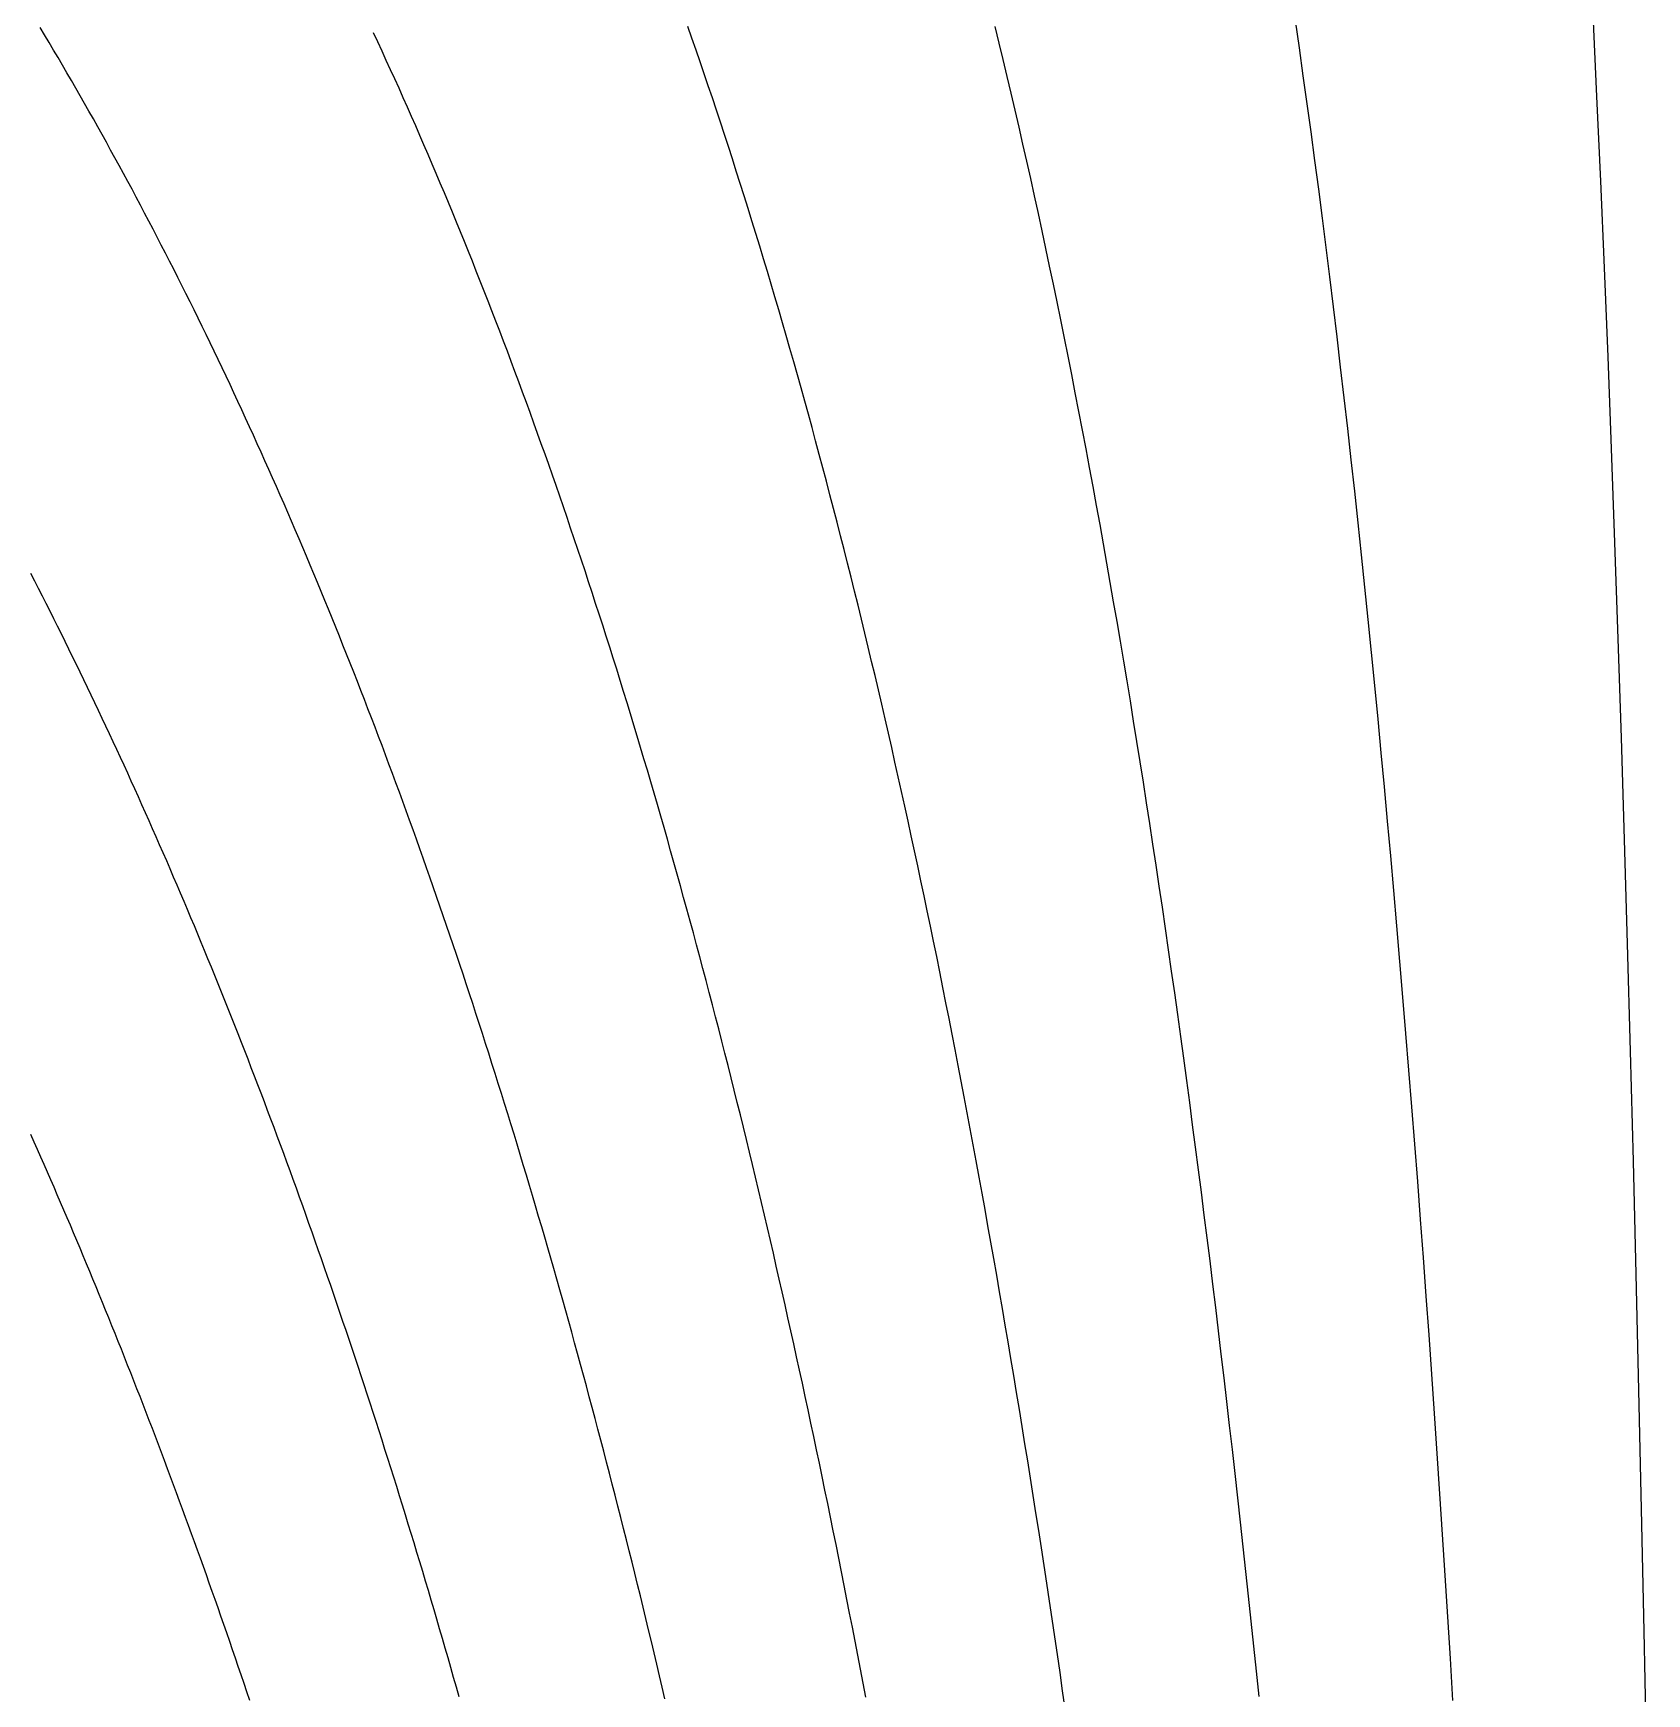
# Model space of a CAD drawing. Extents: x 2 to 198, y -170 to -3.
# Drawn here: x 166.79 to 197.67, y -91.27 to -59.48 of the extents above; entities that cross this region are included whole.
import ezdxf

# ---------------------------------------------------------------- set-up
doc = ezdxf.new("R2010")
doc.units = 0
doc.layers.add('MyLines', color=7, linetype='Continuous')

msp = doc.modelspace()

# ---------------------------------------------------------------- linework, layer by layer
at = {"layer": 'MyLines'}
for p, q in [((196.719, -60.694), (196.645, -59.118)), ((167.007, -59.517), (166.92, -59.373)), ((179.396, -59.579), (179.317, -59.353)), ((185.279, -59.671), (185.202, -59.355)), ((191.023, -59.765), (190.947, -59.238)), ((167.093, -59.662), (167.007, -59.517)), ((167.179, -59.806), (167.093, -59.662)), ((173.384, -59.649), (173.302, -59.473)), ((173.466, -59.825), (173.384, -59.649)), ((179.475, -59.806), (179.396, -59.579)), ((185.356, -59.989), (185.279, -59.671)), ((167.265, -59.951), (167.179, -59.806)), ((167.35, -60.097), (167.265, -59.951)), ((173.547, -60.003), (173.466, -59.825)), ((173.628, -60.181), (173.547, -60.003)), ((179.553, -60.034), (179.475, -59.806)), ((179.632, -60.262), (179.553, -60.034)), ((185.432, -60.309), (185.356, -59.989)), ((191.098, -60.296), (191.023, -59.765)), ((167.435, -60.242), (167.35, -60.097)), ((167.52, -60.388), (167.435, -60.242)), ((167.604, -60.535), (167.52, -60.388)), ((173.709, -60.359), (173.628, -60.181)), ((173.79, -60.538), (173.709, -60.359)), ((179.709, -60.492), (179.632, -60.262)), ((185.508, -60.631), (185.432, -60.309)), ((191.173, -60.832), (191.098, -60.296)), ((167.689, -60.682), (167.604, -60.535)), ((167.773, -60.829), (167.689, -60.682)), ((173.87, -60.717), (173.79, -60.538)), ((179.787, -60.722), (179.709, -60.492)), ((185.583, -60.954), (185.508, -60.631)), ((196.791, -62.313), (196.719, -60.694)), ((167.856, -60.976), (167.773, -60.829)), ((167.94, -61.124), (167.856, -60.976)), ((173.95, -60.897), (173.87, -60.717)), ((174.03, -61.077), (173.95, -60.897)), ((179.864, -60.954), (179.787, -60.722)), ((179.941, -61.186), (179.864, -60.954)), ((185.658, -61.279), (185.583, -60.954)), ((191.246, -61.372), (191.173, -60.832)), ((168.023, -61.272), (167.94, -61.124)), ((168.106, -61.421), (168.023, -61.272)), ((174.11, -61.258), (174.03, -61.077)), ((174.189, -61.44), (174.11, -61.258)), ((180.018, -61.419), (179.941, -61.186)), ((185.733, -61.606), (185.658, -61.279)), ((168.189, -61.57), (168.106, -61.421)), ((168.271, -61.719), (168.189, -61.57)), ((174.268, -61.622), (174.189, -61.44)), ((174.346, -61.804), (174.268, -61.622)), ((180.094, -61.653), (180.018, -61.419)), ((180.17, -61.888), (180.094, -61.653)), ((185.807, -61.935), (185.733, -61.606)), ((191.319, -61.918), (191.246, -61.372)), ((168.354, -61.868), (168.271, -61.719)), ((168.436, -62.018), (168.354, -61.868)), ((174.425, -61.988), (174.346, -61.804)), ((180.246, -62.124), (180.17, -61.888)), ((185.881, -62.265), (185.807, -61.935)), ((191.392, -62.468), (191.319, -61.918)), ((168.517, -62.169), (168.436, -62.018)), ((168.599, -62.319), (168.517, -62.169)), ((174.503, -62.171), (174.425, -61.988)), ((174.581, -62.355), (174.503, -62.171)), ((180.321, -62.36), (180.246, -62.124)), ((185.954, -62.597), (185.881, -62.265)), ((168.68, -62.471), (168.599, -62.319)), ((168.761, -62.622), (168.68, -62.471)), ((174.658, -62.54), (174.581, -62.355)), ((174.736, -62.726), (174.658, -62.54)), ((180.396, -62.598), (180.321, -62.36)), ((180.471, -62.836), (180.396, -62.598)), ((186.027, -62.931), (185.954, -62.597)), ((191.463, -63.024), (191.392, -62.468)), ((196.861, -63.974), (196.791, -62.313)), ((168.842, -62.774), (168.761, -62.622)), ((168.922, -62.926), (168.842, -62.774)), ((169.002, -63.079), (168.922, -62.926)), ((174.813, -62.911), (174.736, -62.726)), ((174.89, -63.098), (174.813, -62.911)), ((180.545, -63.076), (180.471, -62.836)), ((186.1, -63.267), (186.027, -62.931)), ((169.082, -63.231), (169.002, -63.079)), ((169.162, -63.385), (169.082, -63.231)), ((174.966, -63.285), (174.89, -63.098)), ((180.619, -63.316), (180.545, -63.076)), ((191.535, -63.584), (191.463, -63.024)), ((169.241, -63.538), (169.162, -63.385)), ((169.321, -63.692), (169.241, -63.538)), ((175.042, -63.472), (174.966, -63.285)), ((175.118, -63.66), (175.042, -63.472)), ((180.693, -63.557), (180.619, -63.316)), ((180.767, -63.799), (180.693, -63.557)), ((186.172, -63.604), (186.1, -63.267)), ((169.399, -63.847), (169.321, -63.692)), ((169.478, -64.002), (169.399, -63.847)), ((175.194, -63.849), (175.118, -63.66)), ((175.27, -64.038), (175.194, -63.849)), ((180.84, -64.042), (180.767, -63.799)), ((186.243, -63.943), (186.172, -63.604)), ((191.605, -64.149), (191.535, -63.584)), ((169.557, -64.157), (169.478, -64.002)), ((169.635, -64.312), (169.557, -64.157)), ((175.345, -64.228), (175.27, -64.038)), ((180.913, -64.286), (180.84, -64.042)), ((186.315, -64.284), (186.243, -63.943)), ((191.675, -64.719), (191.605, -64.149)), ((196.93, -65.68), (196.861, -63.974)), ((169.713, -64.468), (169.635, -64.312)), ((169.791, -64.625), (169.713, -64.468)), ((175.42, -64.418), (175.345, -64.228)), ((175.495, -64.609), (175.42, -64.418)), ((180.985, -64.531), (180.913, -64.286)), ((186.386, -64.627), (186.315, -64.284)), ((169.868, -64.781), (169.791, -64.625)), ((169.946, -64.938), (169.868, -64.781)), ((175.569, -64.8), (175.495, -64.609)), ((175.643, -64.992), (175.569, -64.8)), ((181.058, -64.777), (180.985, -64.531)), ((181.13, -65.024), (181.058, -64.777)), ((186.456, -64.972), (186.386, -64.627)), ((191.744, -65.295), (191.675, -64.719)), ((170.023, -65.096), (169.946, -64.938)), ((170.1, -65.253), (170.023, -65.096)), ((175.717, -65.185), (175.643, -64.992)), ((181.201, -65.271), (181.13, -65.024)), ((186.526, -65.318), (186.456, -64.972)), ((170.176, -65.412), (170.1, -65.253)), ((170.253, -65.57), (170.176, -65.412)), ((175.791, -65.378), (175.717, -65.185)), ((175.864, -65.572), (175.791, -65.378)), ((181.273, -65.52), (181.201, -65.271)), ((186.596, -65.667), (186.526, -65.318)), ((191.813, -65.875), (191.744, -65.295)), ((170.329, -65.729), (170.253, -65.57)), ((170.405, -65.889), (170.329, -65.729)), ((175.937, -65.766), (175.864, -65.572)), ((176.01, -65.961), (175.937, -65.766)), ((181.344, -65.77), (181.273, -65.52)), ((181.415, -66.02), (181.344, -65.77)), ((186.665, -66.017), (186.596, -65.667)), ((196.996, -67.432), (196.93, -65.68)), ((170.48, -66.048), (170.405, -65.889)), ((170.556, -66.208), (170.48, -66.048)), ((176.083, -66.157), (176.01, -65.961)), ((181.485, -66.272), (181.415, -66.02)), ((186.734, -66.369), (186.665, -66.017)), ((191.881, -66.46), (191.813, -65.875)), ((170.631, -66.369), (170.556, -66.208)), ((170.706, -66.53), (170.631, -66.369)), ((176.156, -66.353), (176.083, -66.157)), ((176.228, -66.549), (176.156, -66.353)), ((181.555, -66.524), (181.485, -66.272)), ((186.803, -66.723), (186.734, -66.369)), ((170.781, -66.691), (170.706, -66.53)), ((170.855, -66.853), (170.781, -66.691)), ((176.3, -66.746), (176.228, -66.549)), ((176.371, -66.944), (176.3, -66.746)), ((181.625, -66.778), (181.555, -66.524)), ((186.871, -67.079), (186.803, -66.723)), ((191.948, -67.051), (191.881, -66.46)), ((170.93, -67.015), (170.855, -66.853)), ((171.004, -67.177), (170.93, -67.015)), ((176.443, -67.142), (176.371, -66.944)), ((181.695, -67.032), (181.625, -66.778)), ((181.764, -67.287), (181.695, -67.032)), ((192.015, -67.647), (191.948, -67.051)), ((171.078, -67.34), (171.004, -67.177)), ((171.151, -67.503), (171.078, -67.34)), ((176.514, -67.341), (176.443, -67.142)), ((176.585, -67.541), (176.514, -67.341)), ((181.833, -67.544), (181.764, -67.287)), ((186.939, -67.437), (186.871, -67.079)), ((171.225, -67.667), (171.151, -67.503)), ((171.298, -67.831), (171.225, -67.667)), ((176.656, -67.741), (176.585, -67.541)), ((181.902, -67.801), (181.833, -67.544)), ((187.006, -67.796), (186.939, -67.437)), ((192.081, -68.249), (192.015, -67.647)), ((197.061, -69.23), (196.996, -67.432)), ((171.371, -67.995), (171.298, -67.831)), ((171.444, -68.16), (171.371, -67.995)), ((176.726, -67.942), (176.656, -67.741)), ((176.797, -68.143), (176.726, -67.942)), ((181.971, -68.059), (181.902, -67.801)), ((187.073, -68.158), (187.006, -67.796)), ((171.517, -68.326), (171.444, -68.16)), ((171.589, -68.491), (171.517, -68.326)), ((176.867, -68.345), (176.797, -68.143)), ((182.039, -68.319), (181.971, -68.059)), ((182.107, -68.579), (182.039, -68.319)), ((187.14, -68.521), (187.073, -68.158)), ((192.147, -68.855), (192.081, -68.249)), ((171.661, -68.657), (171.589, -68.491)), ((176.936, -68.547), (176.867, -68.345)), ((177.006, -68.751), (176.936, -68.547)), ((182.174, -68.84), (182.107, -68.579)), ((187.207, -68.887), (187.14, -68.521)), ((171.733, -68.824), (171.661, -68.657)), ((171.805, -68.991), (171.733, -68.824)), ((177.075, -68.954), (177.006, -68.751)), ((177.144, -69.159), (177.075, -68.954)), ((182.242, -69.102), (182.174, -68.84)), ((187.273, -69.254), (187.207, -68.887)), ((192.212, -69.467), (192.147, -68.855)), ((171.876, -69.158), (171.805, -68.991)), ((171.948, -69.325), (171.876, -69.158)), ((177.213, -69.363), (177.144, -69.159)), ((182.309, -69.366), (182.242, -69.102)), ((187.338, -69.624), (187.273, -69.254)), ((197.124, -71.076), (197.061, -69.23)), ((172.019, -69.493), (171.948, -69.325)), ((172.09, -69.662), (172.019, -69.493)), ((177.282, -69.569), (177.213, -69.363)), ((177.35, -69.775), (177.282, -69.569)), ((182.376, -69.63), (182.309, -69.366)), ((192.276, -70.085), (192.212, -69.467)), ((166.818, -69.969), (166.745, -69.826)), ((172.16, -69.831), (172.09, -69.662)), ((172.231, -70), (172.16, -69.831)), ((177.419, -69.982), (177.35, -69.775)), ((182.442, -69.895), (182.376, -69.63)), ((182.509, -70.161), (182.442, -69.895)), ((187.403, -69.995), (187.338, -69.624)), ((166.892, -70.113), (166.818, -69.969)), ((166.965, -70.256), (166.892, -70.113)), ((172.301, -70.17), (172.231, -70)), ((172.371, -70.34), (172.301, -70.17)), ((177.487, -70.189), (177.419, -69.982)), ((177.554, -70.397), (177.487, -70.189)), ((182.575, -70.429), (182.509, -70.161)), ((187.468, -70.368), (187.403, -69.995)), ((192.34, -70.708), (192.276, -70.085)), ((167.038, -70.401), (166.965, -70.256)), ((167.111, -70.545), (167.038, -70.401)), ((167.184, -70.69), (167.111, -70.545)), ((172.441, -70.51), (172.371, -70.34)), ((172.511, -70.681), (172.441, -70.51)), ((177.622, -70.606), (177.554, -70.397)), ((182.64, -70.697), (182.575, -70.429)), ((187.533, -70.744), (187.468, -70.368)), ((167.256, -70.835), (167.184, -70.69)), ((167.328, -70.98), (167.256, -70.835)), ((172.58, -70.853), (172.511, -70.681)), ((172.649, -71.024), (172.58, -70.853)), ((177.689, -70.815), (177.622, -70.606)), ((177.756, -71.025), (177.689, -70.815)), ((182.706, -70.966), (182.64, -70.697)), ((187.597, -71.121), (187.533, -70.744)), ((192.403, -71.336), (192.34, -70.708)), ((167.401, -71.126), (167.328, -70.98)), ((167.472, -71.271), (167.401, -71.126)), ((172.718, -71.197), (172.649, -71.024)), ((172.787, -71.369), (172.718, -71.197)), ((177.823, -71.235), (177.756, -71.025)), ((182.771, -71.237), (182.706, -70.966)), ((187.661, -71.5), (187.597, -71.121)), ((197.186, -72.971), (197.124, -71.076)), ((167.544, -71.418), (167.472, -71.271)), ((167.616, -71.564), (167.544, -71.418)), ((172.856, -71.542), (172.787, -71.369)), ((177.89, -71.446), (177.823, -71.235)), ((177.956, -71.658), (177.89, -71.446)), ((182.836, -71.508), (182.771, -71.237)), ((182.901, -71.78), (182.836, -71.508)), ((187.724, -71.882), (187.661, -71.5)), ((192.466, -71.97), (192.403, -71.336)), ((167.687, -71.711), (167.616, -71.564)), ((167.758, -71.858), (167.687, -71.711)), ((172.924, -71.716), (172.856, -71.542)), ((172.993, -71.89), (172.924, -71.716)), ((178.022, -71.87), (177.956, -71.658)), ((182.965, -72.054), (182.901, -71.78)), ((167.829, -72.005), (167.758, -71.858)), ((167.9, -72.153), (167.829, -72.005)), ((173.061, -72.064), (172.993, -71.89)), ((173.129, -72.239), (173.061, -72.064)), ((178.088, -72.083), (178.022, -71.87)), ((178.154, -72.297), (178.088, -72.083)), ((183.029, -72.328), (182.965, -72.054)), ((187.788, -72.265), (187.724, -71.882)), ((192.528, -72.61), (192.466, -71.97)), ((167.97, -72.301), (167.9, -72.153)), ((168.041, -72.45), (167.97, -72.301)), ((168.111, -72.598), (168.041, -72.45)), ((173.196, -72.414), (173.129, -72.239)), ((173.264, -72.589), (173.196, -72.414)), ((178.219, -72.511), (178.154, -72.297)), ((183.093, -72.604), (183.029, -72.328)), ((187.85, -72.65), (187.788, -72.265)), ((168.181, -72.747), (168.111, -72.598)), ((168.251, -72.896), (168.181, -72.747)), ((173.331, -72.765), (173.264, -72.589)), ((173.398, -72.942), (173.331, -72.765)), ((178.285, -72.726), (178.219, -72.511)), ((178.35, -72.941), (178.285, -72.726)), ((183.157, -72.88), (183.093, -72.604)), ((187.913, -73.038), (187.85, -72.65)), ((192.59, -73.256), (192.528, -72.61)), ((168.32, -73.046), (168.251, -72.896)), ((168.39, -73.196), (168.32, -73.046)), ((173.465, -73.118), (173.398, -72.942)), ((178.414, -73.158), (178.35, -72.941)), ((183.22, -73.158), (183.157, -72.88)), ((187.975, -73.427), (187.913, -73.038)), ((197.246, -74.917), (197.186, -72.971)), ((168.459, -73.346), (168.39, -73.196)), ((168.528, -73.496), (168.459, -73.346)), ((173.532, -73.296), (173.465, -73.118)), ((173.598, -73.473), (173.532, -73.296)), ((178.479, -73.374), (178.414, -73.158)), ((178.544, -73.592), (178.479, -73.374)), ((183.283, -73.437), (183.22, -73.158)), ((192.651, -73.907), (192.59, -73.256)), ((168.597, -73.647), (168.528, -73.496)), ((168.666, -73.798), (168.597, -73.647)), ((173.665, -73.651), (173.598, -73.473)), ((173.731, -73.83), (173.665, -73.651)), ((178.608, -73.81), (178.544, -73.592)), ((183.346, -73.717), (183.283, -73.437)), ((183.409, -73.997), (183.346, -73.717)), ((188.037, -73.819), (187.975, -73.427)), ((168.734, -73.949), (168.666, -73.798)), ((168.803, -74.101), (168.734, -73.949)), ((173.797, -74.009), (173.731, -73.83)), ((173.862, -74.188), (173.797, -74.009)), ((178.672, -74.028), (178.608, -73.81)), ((178.736, -74.248), (178.672, -74.028)), ((183.471, -74.279), (183.409, -73.997)), ((188.098, -74.213), (188.037, -73.819)), ((192.711, -74.564), (192.651, -73.907)), ((168.871, -74.253), (168.803, -74.101)), ((168.939, -74.405), (168.871, -74.253)), ((173.928, -74.368), (173.862, -74.188)), ((173.993, -74.549), (173.928, -74.368)), ((178.799, -74.468), (178.736, -74.248)), ((183.533, -74.562), (183.471, -74.279)), ((188.159, -74.608), (188.098, -74.213)), ((169.007, -74.558), (168.939, -74.405)), ((169.075, -74.711), (169.007, -74.558)), ((174.059, -74.729), (173.993, -74.549)), ((178.863, -74.688), (178.799, -74.468)), ((178.926, -74.91), (178.863, -74.688)), ((183.595, -74.846), (183.533, -74.562)), ((188.22, -75.006), (188.159, -74.608)), ((192.771, -75.226), (192.711, -74.564)), ((169.142, -74.864), (169.075, -74.711)), ((169.209, -75.018), (169.142, -74.864)), ((174.124, -74.91), (174.059, -74.729)), ((174.188, -75.092), (174.124, -74.91)), ((178.989, -75.132), (178.926, -74.91)), ((183.657, -75.131), (183.595, -74.846)), ((188.28, -75.406), (188.22, -75.006)), ((197.304, -76.915), (197.246, -74.917)), ((169.277, -75.172), (169.209, -75.018)), ((169.344, -75.326), (169.277, -75.172)), ((169.41, -75.48), (169.344, -75.326)), ((174.253, -75.274), (174.188, -75.092)), ((174.317, -75.457), (174.253, -75.274)), ((179.051, -75.354), (178.989, -75.132)), ((183.718, -75.418), (183.657, -75.131)), ((192.83, -75.895), (192.771, -75.226)), ((169.477, -75.635), (169.41, -75.48)), ((169.543, -75.79), (169.477, -75.635)), ((174.382, -75.64), (174.317, -75.457)), ((174.446, -75.823), (174.382, -75.64)), ((179.114, -75.578), (179.051, -75.354)), ((179.176, -75.801), (179.114, -75.578)), ((183.779, -75.705), (183.718, -75.418)), ((188.34, -75.809), (188.28, -75.406)), ((169.61, -75.946), (169.543, -75.79)), ((169.676, -76.102), (169.61, -75.946)), ((174.51, -76.007), (174.446, -75.823)), ((179.238, -76.026), (179.176, -75.801)), ((183.84, -75.993), (183.779, -75.705)), ((188.4, -76.213), (188.34, -75.809)), ((192.889, -76.57), (192.83, -75.895)), ((169.742, -76.258), (169.676, -76.102)), ((169.807, -76.414), (169.742, -76.258)), ((174.573, -76.191), (174.51, -76.007)), ((174.637, -76.376), (174.573, -76.191)), ((179.3, -76.251), (179.238, -76.026)), ((179.362, -76.477), (179.3, -76.251)), ((183.901, -76.283), (183.84, -75.993)), ((183.961, -76.573), (183.901, -76.283)), ((188.46, -76.619), (188.4, -76.213)), ((169.873, -76.571), (169.807, -76.414)), ((169.938, -76.728), (169.873, -76.571)), ((174.7, -76.561), (174.637, -76.376)), ((174.764, -76.746), (174.7, -76.561)), ((179.424, -76.704), (179.362, -76.477)), ((184.021, -76.865), (183.961, -76.573)), ((192.948, -77.25), (192.889, -76.57)), ((170.004, -76.885), (169.938, -76.728)), ((170.069, -77.043), (170.004, -76.885)), ((174.827, -76.932), (174.764, -76.746)), ((179.485, -76.931), (179.424, -76.704)), ((184.081, -77.158), (184.021, -76.865)), ((188.519, -77.028), (188.46, -76.619)), ((197.361, -78.966), (197.304, -76.915)), ((170.134, -77.201), (170.069, -77.043)), ((170.199, -77.36), (170.134, -77.201)), ((174.889, -77.119), (174.827, -76.932)), ((174.952, -77.306), (174.889, -77.119)), ((179.546, -77.159), (179.485, -76.931)), ((179.607, -77.388), (179.546, -77.159)), ((184.141, -77.452), (184.081, -77.158)), ((188.578, -77.439), (188.519, -77.028)), ((170.263, -77.518), (170.199, -77.36)), ((170.328, -77.677), (170.263, -77.518)), ((175.015, -77.493), (174.952, -77.306)), ((175.077, -77.681), (175.015, -77.493)), ((179.668, -77.617), (179.607, -77.388)), ((184.2, -77.747), (184.141, -77.452)), ((188.636, -77.852), (188.578, -77.439)), ((193.006, -77.937), (192.948, -77.25)), ((170.392, -77.837), (170.328, -77.677)), ((170.456, -77.996), (170.392, -77.837)), ((175.139, -77.87), (175.077, -77.681)), ((175.201, -78.058), (175.139, -77.87)), ((179.728, -77.847), (179.668, -77.617)), ((179.789, -78.078), (179.728, -77.847)), ((184.259, -78.043), (184.2, -77.747)), ((188.694, -78.267), (188.636, -77.852)), ((170.52, -78.156), (170.456, -77.996)), ((170.584, -78.317), (170.52, -78.156)), ((175.263, -78.248), (175.201, -78.058)), ((179.849, -78.309), (179.789, -78.078)), ((184.318, -78.34), (184.259, -78.043)), ((193.063, -78.63), (193.006, -77.937)), ((170.647, -78.477), (170.584, -78.317)), ((170.711, -78.638), (170.647, -78.477)), ((175.324, -78.437), (175.263, -78.248)), ((175.386, -78.627), (175.324, -78.437)), ((179.909, -78.541), (179.849, -78.309)), ((184.377, -78.639), (184.318, -78.34)), ((188.752, -78.684), (188.694, -78.267)), ((170.774, -78.799), (170.711, -78.638)), ((170.837, -78.961), (170.774, -78.799)), ((175.447, -78.818), (175.386, -78.627)), ((175.508, -79.009), (175.447, -78.818)), ((179.968, -78.774), (179.909, -78.541)), ((180.028, -79.007), (179.968, -78.774)), ((184.435, -78.938), (184.377, -78.639)), ((188.81, -79.104), (188.752, -78.684)), ((193.12, -79.329), (193.063, -78.63)), ((170.9, -79.123), (170.837, -78.961)), ((170.963, -79.285), (170.9, -79.123)), ((175.569, -79.201), (175.508, -79.009)), ((180.087, -79.241), (180.028, -79.007)), ((184.494, -79.239), (184.435, -78.938)), ((188.867, -79.526), (188.81, -79.104)), ((197.416, -81.072), (197.361, -78.966)), ((171.026, -79.448), (170.963, -79.285)), ((171.088, -79.611), (171.026, -79.448)), ((175.63, -79.393), (175.569, -79.201)), ((175.69, -79.585), (175.63, -79.393)), ((180.147, -79.476), (180.087, -79.241)), ((184.552, -79.541), (184.494, -79.239)), ((193.176, -80.034), (193.12, -79.329)), ((171.15, -79.774), (171.088, -79.611)), ((171.213, -79.938), (171.15, -79.774)), ((175.751, -79.778), (175.69, -79.585)), ((175.811, -79.971), (175.751, -79.778)), ((180.206, -79.712), (180.147, -79.476)), ((180.264, -79.948), (180.206, -79.712)), ((184.609, -79.844), (184.552, -79.541)), ((188.924, -79.95), (188.867, -79.526)), ((171.275, -80.102), (171.213, -79.938)), ((175.871, -80.165), (175.811, -79.971)), ((180.323, -80.185), (180.264, -79.948)), ((184.667, -80.148), (184.609, -79.844)), ((188.98, -80.376), (188.924, -79.95)), ((193.232, -80.745), (193.176, -80.034)), ((171.337, -80.266), (171.275, -80.102)), ((171.398, -80.431), (171.337, -80.266)), ((175.931, -80.36), (175.871, -80.165)), ((175.991, -80.554), (175.931, -80.36)), ((180.381, -80.422), (180.323, -80.185)), ((184.724, -80.454), (184.667, -80.148)), ((189.036, -80.805), (188.98, -80.376)), ((166.807, -80.708), (166.743, -80.565)), ((166.871, -80.852), (166.807, -80.708)), ((171.46, -80.596), (171.398, -80.431)), ((171.521, -80.761), (171.46, -80.596)), ((176.05, -80.75), (175.991, -80.554)), ((180.44, -80.66), (180.381, -80.422)), ((180.498, -80.899), (180.44, -80.66)), ((184.781, -80.76), (184.724, -80.454)), ((166.934, -80.996), (166.871, -80.852)), ((166.998, -81.14), (166.934, -80.996)), ((171.583, -80.927), (171.521, -80.761)), ((171.644, -81.093), (171.583, -80.927)), ((176.11, -80.945), (176.05, -80.75)), ((176.169, -81.142), (176.11, -80.945)), ((180.555, -81.139), (180.498, -80.899)), ((184.838, -81.068), (184.781, -80.76)), ((189.092, -81.236), (189.036, -80.805)), ((193.287, -81.463), (193.232, -80.745)), ((167.061, -81.284), (166.998, -81.14)), ((167.124, -81.428), (167.061, -81.284)), ((171.705, -81.259), (171.644, -81.093)), ((171.765, -81.426), (171.705, -81.259)), ((176.228, -81.338), (176.169, -81.142)), ((176.287, -81.536), (176.228, -81.338)), ((180.613, -81.38), (180.555, -81.139)), ((184.895, -81.377), (184.838, -81.068)), ((189.148, -81.669), (189.092, -81.236)), ((197.47, -83.234), (197.416, -81.072)), ((167.187, -81.573), (167.124, -81.428)), ((167.25, -81.718), (167.187, -81.573)), ((171.826, -81.593), (171.765, -81.426)), ((171.887, -81.76), (171.826, -81.593)), ((176.346, -81.733), (176.287, -81.536)), ((180.67, -81.621), (180.613, -81.38)), ((180.728, -81.863), (180.67, -81.621)), ((184.951, -81.687), (184.895, -81.377)), ((185.007, -81.998), (184.951, -81.687)), ((189.203, -82.105), (189.148, -81.669)), ((193.342, -82.187), (193.287, -81.463)), ((167.313, -81.863), (167.25, -81.718)), ((167.375, -82.009), (167.313, -81.863)), ((171.947, -81.928), (171.887, -81.76)), ((172.007, -82.096), (171.947, -81.928)), ((176.404, -81.931), (176.346, -81.733)), ((176.463, -82.13), (176.404, -81.931)), ((180.785, -82.105), (180.728, -81.863)), ((185.063, -82.31), (185.007, -81.998)), ((167.438, -82.155), (167.375, -82.009)), ((167.5, -82.301), (167.438, -82.155)), ((167.562, -82.447), (167.5, -82.301)), ((172.067, -82.264), (172.007, -82.096)), ((172.127, -82.433), (172.067, -82.264)), ((176.521, -82.329), (176.463, -82.13)), ((180.842, -82.348), (180.785, -82.105)), ((185.119, -82.624), (185.063, -82.31)), ((189.259, -82.543), (189.203, -82.105)), ((193.396, -82.918), (193.342, -82.187)), ((167.624, -82.594), (167.562, -82.447)), ((167.686, -82.74), (167.624, -82.594)), ((172.187, -82.602), (172.127, -82.433)), ((172.246, -82.772), (172.187, -82.602)), ((176.579, -82.529), (176.521, -82.329)), ((176.637, -82.729), (176.579, -82.529)), ((180.899, -82.592), (180.842, -82.348)), ((180.955, -82.837), (180.899, -82.592)), ((185.174, -82.938), (185.119, -82.624)), ((189.313, -82.983), (189.259, -82.543)), ((167.747, -82.888), (167.686, -82.74)), ((167.809, -83.035), (167.747, -82.888)), ((172.306, -82.942), (172.246, -82.772)), ((172.365, -83.112), (172.306, -82.942)), ((176.695, -82.929), (176.637, -82.729)), ((176.752, -83.13), (176.695, -82.929)), ((181.011, -83.082), (180.955, -82.837)), ((185.23, -83.254), (185.174, -82.938)), ((193.45, -83.655), (193.396, -82.918)), ((167.87, -83.182), (167.809, -83.035)), ((167.932, -83.33), (167.87, -83.182)), ((172.424, -83.282), (172.365, -83.112)), ((176.81, -83.332), (176.752, -83.13)), ((181.068, -83.329), (181.011, -83.082)), ((185.285, -83.572), (185.23, -83.254)), ((189.368, -83.426), (189.313, -82.983)), ((197.523, -85.454), (197.47, -83.234)), ((167.993, -83.479), (167.932, -83.33)), ((168.054, -83.627), (167.993, -83.479)), ((172.483, -83.453), (172.424, -83.282)), ((172.542, -83.624), (172.483, -83.453)), ((176.867, -83.534), (176.81, -83.332)), ((176.924, -83.736), (176.867, -83.534)), ((181.124, -83.576), (181.068, -83.329)), ((181.179, -83.823), (181.124, -83.576)), ((185.34, -83.89), (185.285, -83.572)), ((189.422, -83.871), (189.368, -83.426)), ((168.114, -83.776), (168.054, -83.627)), ((168.175, -83.925), (168.114, -83.776)), ((172.601, -83.796), (172.542, -83.624)), ((172.659, -83.968), (172.601, -83.796)), ((176.981, -83.939), (176.924, -83.736)), ((181.235, -84.072), (181.179, -83.823)), ((185.394, -84.21), (185.34, -83.89)), ((189.476, -84.318), (189.422, -83.871)), ((193.504, -84.398), (193.45, -83.655)), ((168.236, -84.074), (168.175, -83.925)), ((168.296, -84.223), (168.236, -84.074)), ((168.356, -84.373), (168.296, -84.223)), ((172.718, -84.14), (172.659, -83.968)), ((172.776, -84.312), (172.718, -84.14)), ((177.038, -84.143), (176.981, -83.939)), ((177.095, -84.347), (177.038, -84.143)), ((181.291, -84.321), (181.235, -84.072)), ((185.449, -84.53), (185.394, -84.21)), ((168.417, -84.523), (168.356, -84.373)), ((168.477, -84.673), (168.417, -84.523)), ((172.834, -84.485), (172.776, -84.312)), ((172.892, -84.659), (172.834, -84.485)), ((177.151, -84.551), (177.095, -84.347)), ((181.346, -84.571), (181.291, -84.321)), ((185.503, -84.852), (185.449, -84.53)), ((189.529, -84.768), (189.476, -84.318)), ((193.557, -85.149), (193.504, -84.398)), ((168.536, -84.824), (168.477, -84.673)), ((168.596, -84.975), (168.536, -84.824)), ((172.95, -84.832), (172.892, -84.659)), ((173.008, -85.006), (172.95, -84.832)), ((177.208, -84.756), (177.151, -84.551)), ((177.264, -84.962), (177.208, -84.756)), ((181.401, -84.821), (181.346, -84.571)), ((181.456, -85.072), (181.401, -84.821)), ((185.557, -85.176), (185.503, -84.852)), ((189.583, -85.22), (189.529, -84.768)), ((168.656, -85.126), (168.596, -84.975)), ((168.715, -85.277), (168.656, -85.126)), ((173.066, -85.181), (173.008, -85.006)), ((173.123, -85.355), (173.066, -85.181)), ((177.32, -85.168), (177.264, -84.962)), ((177.376, -85.374), (177.32, -85.168)), ((181.511, -85.324), (181.456, -85.072)), ((185.61, -85.5), (185.557, -85.176)), ((193.609, -85.905), (193.557, -85.149)), ((168.774, -85.429), (168.715, -85.277)), ((168.834, -85.58), (168.774, -85.429)), ((173.18, -85.531), (173.123, -85.355)), ((177.431, -85.581), (177.376, -85.374)), ((181.565, -85.577), (181.511, -85.324)), ((185.664, -85.826), (185.61, -85.5)), ((189.636, -85.674), (189.583, -85.22)), ((197.574, -87.732), (197.523, -85.454)), ((168.893, -85.733), (168.834, -85.58)), ((168.952, -85.885), (168.893, -85.733)), ((173.237, -85.706), (173.18, -85.531)), ((173.294, -85.882), (173.237, -85.706)), ((177.487, -85.789), (177.431, -85.581)), ((177.542, -85.997), (177.487, -85.789)), ((181.62, -85.831), (181.565, -85.577)), ((189.688, -86.131), (189.636, -85.674)), ((169.01, -86.038), (168.952, -85.885)), ((169.069, -86.191), (169.01, -86.038)), ((173.351, -86.058), (173.294, -85.882)), ((173.408, -86.234), (173.351, -86.058)), ((177.598, -86.205), (177.542, -85.997)), ((181.674, -86.085), (181.62, -85.831)), ((181.728, -86.34), (181.674, -86.085)), ((185.717, -86.153), (185.664, -85.826)), ((189.741, -86.59), (189.688, -86.131)), ((193.661, -86.669), (193.609, -85.905)), ((169.128, -86.344), (169.069, -86.191)), ((169.186, -86.497), (169.128, -86.344)), ((173.465, -86.411), (173.408, -86.234)), ((173.521, -86.589), (173.465, -86.411)), ((177.653, -86.414), (177.598, -86.205)), ((177.708, -86.624), (177.653, -86.414)), ((181.782, -86.596), (181.728, -86.34)), ((185.77, -86.481), (185.717, -86.153)), ((169.244, -86.651), (169.186, -86.497)), ((169.302, -86.805), (169.244, -86.651)), ((173.577, -86.766), (173.521, -86.589)), ((173.634, -86.944), (173.577, -86.766)), ((177.763, -86.834), (177.708, -86.624)), ((181.835, -86.853), (181.782, -86.596)), ((185.823, -86.81), (185.77, -86.481)), ((189.793, -87.052), (189.741, -86.59)), ((193.712, -87.439), (193.661, -86.669)), ((169.36, -86.959), (169.302, -86.805)), ((169.418, -87.114), (169.36, -86.959)), ((173.69, -87.123), (173.634, -86.944)), ((177.817, -87.044), (177.763, -86.834)), ((177.872, -87.255), (177.817, -87.044)), ((181.889, -87.11), (181.835, -86.853)), ((185.876, -87.141), (185.823, -86.81)), ((189.845, -87.517), (189.793, -87.052)), ((169.476, -87.269), (169.418, -87.114)), ((169.534, -87.424), (169.476, -87.269)), ((173.746, -87.301), (173.69, -87.123)), ((173.801, -87.48), (173.746, -87.301)), ((177.926, -87.467), (177.872, -87.255)), ((181.942, -87.368), (181.889, -87.11)), ((181.996, -87.627), (181.942, -87.368)), ((185.928, -87.473), (185.876, -87.141)), ((169.591, -87.579), (169.534, -87.424)), ((169.648, -87.735), (169.591, -87.579)), ((173.857, -87.66), (173.801, -87.48)), ((173.913, -87.84), (173.857, -87.66)), ((177.981, -87.679), (177.926, -87.467)), ((178.035, -87.891), (177.981, -87.679)), ((182.049, -87.887), (181.996, -87.627)), ((185.981, -87.806), (185.928, -87.473)), ((189.896, -87.983), (189.845, -87.517)), ((193.764, -88.217), (193.712, -87.439)), ((169.706, -87.891), (169.648, -87.735)), ((169.763, -88.047), (169.706, -87.891)), ((173.968, -88.02), (173.913, -87.84)), ((174.023, -88.2), (173.968, -88.02)), ((178.089, -88.104), (178.035, -87.891)), ((182.101, -88.147), (182.049, -87.887)), ((186.033, -88.141), (185.981, -87.806)), ((189.948, -88.453), (189.896, -87.983)), ((197.624, -90.072), (197.574, -87.732)), ((169.82, -88.204), (169.763, -88.047)), ((169.877, -88.361), (169.82, -88.204)), ((169.933, -88.518), (169.877, -88.361)), ((174.078, -88.381), (174.023, -88.2)), ((178.142, -88.318), (178.089, -88.104)), ((178.196, -88.532), (178.142, -88.318)), ((182.154, -88.408), (182.101, -88.147)), ((186.085, -88.477), (186.033, -88.141)), ((193.814, -89.001), (193.764, -88.217)), ((169.99, -88.675), (169.933, -88.518)), ((170.046, -88.833), (169.99, -88.675)), ((174.133, -88.563), (174.078, -88.381)), ((174.188, -88.744), (174.133, -88.563)), ((178.25, -88.747), (178.196, -88.532)), ((182.207, -88.67), (182.154, -88.408)), ((182.259, -88.933), (182.207, -88.67)), ((186.136, -88.814), (186.085, -88.477)), ((189.999, -88.924), (189.948, -88.453)), ((170.103, -88.991), (170.046, -88.833)), ((170.159, -89.149), (170.103, -88.991)), ((174.243, -88.926), (174.188, -88.744)), ((174.297, -89.109), (174.243, -88.926)), ((178.303, -88.962), (178.25, -88.747)), ((178.356, -89.177), (178.303, -88.962)), ((182.311, -89.196), (182.259, -88.933)), ((186.188, -89.152), (186.136, -88.814)), ((190.049, -89.399), (189.999, -88.924)), ((170.215, -89.307), (170.159, -89.149)), ((170.271, -89.466), (170.215, -89.307)), ((174.352, -89.292), (174.297, -89.109)), ((174.406, -89.475), (174.352, -89.292)), ((178.409, -89.394), (178.356, -89.177)), ((182.363, -89.461), (182.311, -89.196)), ((186.239, -89.492), (186.188, -89.152)), ((193.864, -89.792), (193.814, -89.001)), ((170.327, -89.625), (170.271, -89.466)), ((170.382, -89.785), (170.327, -89.625)), ((174.46, -89.658), (174.406, -89.475)), ((178.462, -89.61), (178.409, -89.394)), ((178.515, -89.828), (178.462, -89.61)), ((182.415, -89.726), (182.363, -89.461)), ((186.29, -89.832), (186.239, -89.492)), ((190.1, -89.875), (190.049, -89.399)), ((170.438, -89.944), (170.382, -89.785)), ((170.494, -90.104), (170.438, -89.944)), ((174.514, -89.842), (174.46, -89.658)), ((174.568, -90.026), (174.514, -89.842)), ((178.568, -90.045), (178.515, -89.828)), ((182.467, -89.992), (182.415, -89.726)), ((186.341, -90.175), (186.29, -89.832)), ((190.15, -90.355), (190.1, -89.875)), ((193.914, -90.59), (193.864, -89.792)), ((170.549, -90.264), (170.494, -90.104)), ((170.604, -90.425), (170.549, -90.264)), ((174.622, -90.211), (174.568, -90.026)), ((174.676, -90.396), (174.622, -90.211)), ((178.62, -90.264), (178.568, -90.045)), ((178.673, -90.482), (178.62, -90.264)), ((182.518, -90.258), (182.467, -89.992)), ((182.57, -90.526), (182.518, -90.258)), ((186.391, -90.518), (186.341, -90.175)), ((197.672, -92.474), (197.624, -90.072)), ((170.659, -90.586), (170.604, -90.425)), ((170.714, -90.747), (170.659, -90.586)), ((174.729, -90.582), (174.676, -90.396)), ((174.783, -90.767), (174.729, -90.582)), ((178.725, -90.702), (178.673, -90.482)), ((182.621, -90.794), (182.57, -90.526)), ((186.442, -90.863), (186.391, -90.518)), ((190.2, -90.837), (190.15, -90.355)), ((170.769, -90.908), (170.714, -90.747)), ((174.836, -90.954), (174.783, -90.767)), ((178.777, -90.922), (178.725, -90.702)), ((182.672, -91.063), (182.621, -90.794)), ((186.492, -91.209), (186.442, -90.863)), ((190.25, -91.321), (190.2, -90.837)), ((193.963, -91.395), (193.914, -90.59)), ((170.824, -91.07), (170.769, -90.908)), ((170.878, -91.231), (170.824, -91.07)), ((174.889, -91.14), (174.836, -90.954)), ((174.942, -91.327), (174.889, -91.14)), ((178.829, -91.142), (178.777, -90.922)), ((178.881, -91.363), (178.829, -91.142)), ((182.723, -91.333), (182.672, -91.063)), ((186.542, -91.557), (186.492, -91.209)), ((170.933, -91.394), (170.878, -91.231))]:
    msp.add_line(p, q, dxfattribs=at)

doc.saveas('drawing.dxf')
